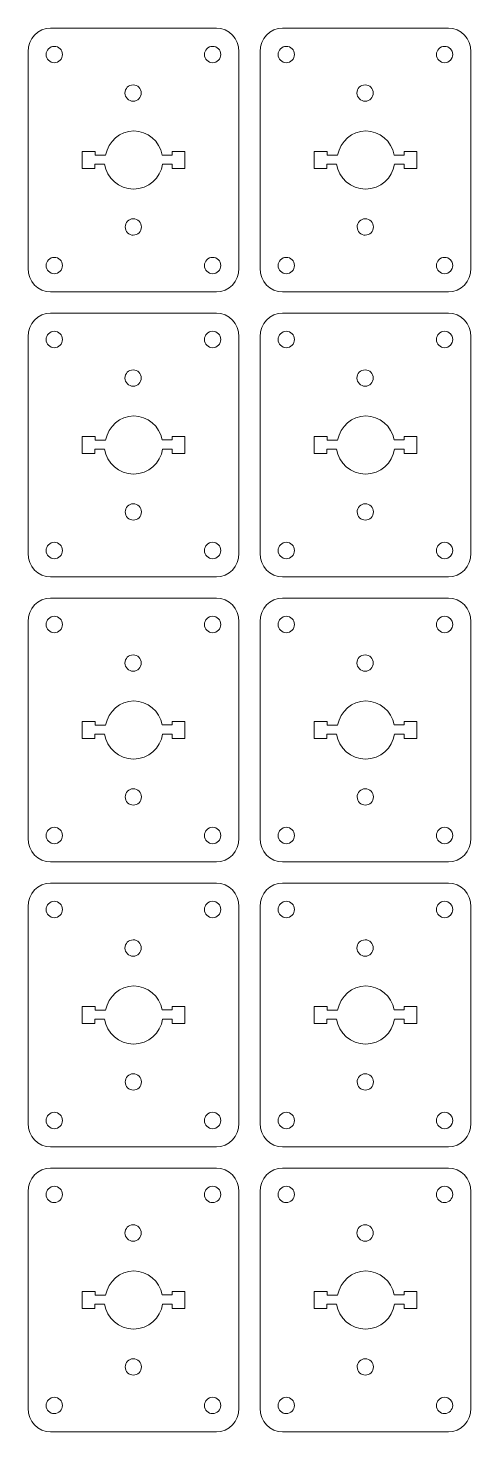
# Model space of a CAD drawing. Header units: inches. Extents: x 5 to 89, y -271 to -5.
import ezdxf

# ---------------------------------------------------------------- set-up
doc = ezdxf.new("R2010")
doc.units = ezdxf.units.IN
doc.header["$MEASUREMENT"] = 0
doc.layers.add('Layer 1', color=7, linetype='Continuous')

# ---------------------------------------------------------------- blocks, each defined once
blk = doc.blocks.new('block 2')
at = {"layer": 'Layer 1', "lineweight": 0}
for points, knots in [([(45, -50.52), (45, -52.99), (43.1, -55), (40.73, -55), (40.73, -55), (9.27, -55), (9.27, -55), (6.91, -55), (5, -52.99), (5, -50.52), (5, -50.52), (5, -9.48), (5, -9.48), (5, -7.01), (6.91, -5), (9.27, -5), (9.27, -5), (40.73, -5), (40.73, -5), (43.1, -5), (45, -7.01), (45, -9.48), (45, -9.48), (45, -50.52), (45, -50.52)], [0, 0, 0, 0, 1, 1, 1, 2, 2, 2, 3, 3, 3, 4, 4, 4, 5, 5, 5, 6, 6, 6, 7, 7, 7, 8, 8, 8, 8]), ([(11.52, -10.01), (11.52, -10.84), (10.84, -11.56), (9.97, -11.56), (9.14, -11.56), (8.42, -10.87), (8.42, -10.01), (8.42, -9.18), (9.11, -8.46), (9.97, -8.46), (10.84, -8.46), (11.52, -9.14), (11.52, -10.01)], [0, 0, 0, 0, 1, 1, 1, 2, 2, 2, 3, 3, 3, 4, 4, 4, 4]), ([(41.54, -10.01), (41.54, -10.84), (40.86, -11.56), (39.99, -11.56), (39.16, -11.56), (38.44, -10.87), (38.44, -10.01), (38.44, -9.18), (39.13, -8.46), (39.99, -8.46), (40.86, -8.46), (41.54, -9.14), (41.54, -10.01)], [0, 0, 0, 0, 1, 1, 1, 2, 2, 2, 3, 3, 3, 4, 4, 4, 4]), ([(26.48, -17.31), (26.48, -18.13), (25.79, -18.86), (24.93, -18.86), (24.1, -18.86), (23.38, -18.17), (23.38, -17.31), (23.38, -16.48), (24.06, -15.76), (24.93, -15.76), (25.79, -15.76), (26.48, -16.44), (26.48, -17.31)], [0, 0, 0, 0, 1, 1, 1, 2, 2, 2, 3, 3, 3, 4, 4, 4, 4]), ([(19.71, -29.08), (20.27, -26.44), (22.43, -24.5), (25.04, -24.5), (27.68, -24.5), (29.94, -26.4), (30.43, -29.05), (30.43, -29.05), (32.34, -29.05), (32.34, -29.05), (32.34, -29.05), (32.34, -28.38), (32.34, -28.38), (32.34, -28.38), (34.74, -28.38), (34.74, -28.38), (34.74, -28.38), (34.74, -31.62), (34.74, -31.62), (34.74, -31.62), (32.34, -31.62), (32.34, -31.62), (32.34, -31.62), (32.34, -30.81), (32.34, -30.81), (32.34, -30.81), (30.5, -30.81), (30.5, -30.81), (30.15, -33.42), (27.82, -35.5), (25, -35.5), (22.21, -35.5), (19.92, -33.39), (19.53, -30.78), (19.53, -30.78), (17.66, -30.78), (17.66, -30.78), (17.66, -30.78), (17.66, -31.62), (17.66, -31.62), (17.66, -31.62), (15.26, -31.62), (15.26, -31.62), (15.26, -31.62), (15.26, -28.38), (15.26, -28.38), (15.26, -28.38), (17.7, -28.38), (17.7, -28.38), (17.7, -28.38), (17.7, -29.08), (17.7, -29.08), (17.7, -29.08), (19.71, -29.08), (19.71, -29.08)], [0, 0, 0, 0, 1, 1, 1, 2, 2, 2, 3, 3, 3, 4, 4, 4, 5, 5, 5, 6, 6, 6, 7, 7, 7, 8, 8, 8, 9, 9, 9, 10, 10, 10, 11, 11, 11, 12, 12, 12, 13, 13, 13, 14, 14, 14, 15, 15, 15, 16, 16, 16, 17, 17, 17, 18, 18, 18, 18]), ([(26.51, -42.69), (26.51, -43.52), (25.83, -44.24), (24.96, -44.24), (24.14, -44.24), (23.42, -43.56), (23.42, -42.69), (23.42, -41.87), (24.1, -41.14), (24.96, -41.14), (25.83, -41.14), (26.51, -41.83), (26.51, -42.69)], [0, 0, 0, 0, 1, 1, 1, 2, 2, 2, 3, 3, 3, 4, 4, 4, 4]), ([(11.52, -49.99), (11.52, -50.82), (10.84, -51.54), (9.97, -51.54), (9.14, -51.54), (8.42, -50.86), (8.42, -49.99), (8.42, -49.16), (9.11, -48.44), (9.97, -48.44), (10.84, -48.44), (11.52, -49.13), (11.52, -49.99)], [0, 0, 0, 0, 1, 1, 1, 2, 2, 2, 3, 3, 3, 4, 4, 4, 4]), ([(41.54, -49.99), (41.54, -50.82), (40.86, -51.54), (39.99, -51.54), (39.16, -51.54), (38.44, -50.86), (38.44, -49.99), (38.44, -49.16), (39.13, -48.44), (39.99, -48.44), (40.86, -48.44), (41.54, -49.13), (41.54, -49.99)], [0, 0, 0, 0, 1, 1, 1, 2, 2, 2, 3, 3, 3, 4, 4, 4, 4])]:
    blk.add_open_spline(points, degree=3, knots=knots, dxfattribs=at)
blk = doc.blocks.new('block 3')
at = {"layer": 'Layer 1', "lineweight": 0}
for points, knots in [([(89, -50.52), (89, -52.99), (87.1, -55), (84.73, -55), (84.73, -55), (53.27, -55), (53.27, -55), (50.91, -55), (49, -52.99), (49, -50.52), (49, -50.52), (49, -9.48), (49, -9.48), (49, -7.01), (50.91, -5), (53.27, -5), (53.27, -5), (84.73, -5), (84.73, -5), (87.1, -5), (89, -7.01), (89, -9.48), (89, -9.48), (89, -50.52), (89, -50.52)], [0, 0, 0, 0, 1, 1, 1, 2, 2, 2, 3, 3, 3, 4, 4, 4, 5, 5, 5, 6, 6, 6, 7, 7, 7, 8, 8, 8, 8]), ([(55.52, -10.01), (55.52, -10.84), (54.84, -11.56), (53.97, -11.56), (53.14, -11.56), (52.42, -10.87), (52.42, -10.01), (52.42, -9.18), (53.11, -8.46), (53.97, -8.46), (54.84, -8.46), (55.52, -9.14), (55.52, -10.01)], [0, 0, 0, 0, 1, 1, 1, 2, 2, 2, 3, 3, 3, 4, 4, 4, 4]), ([(85.54, -10.01), (85.54, -10.84), (84.86, -11.56), (83.99, -11.56), (83.16, -11.56), (82.44, -10.87), (82.44, -10.01), (82.44, -9.18), (83.13, -8.46), (83.99, -8.46), (84.86, -8.46), (85.54, -9.14), (85.54, -10.01)], [0, 0, 0, 0, 1, 1, 1, 2, 2, 2, 3, 3, 3, 4, 4, 4, 4]), ([(70.48, -17.31), (70.48, -18.13), (69.79, -18.86), (68.93, -18.86), (68.1, -18.86), (67.38, -18.17), (67.38, -17.31), (67.38, -16.48), (68.06, -15.76), (68.93, -15.76), (69.79, -15.76), (70.48, -16.44), (70.48, -17.31)], [0, 0, 0, 0, 1, 1, 1, 2, 2, 2, 3, 3, 3, 4, 4, 4, 4]), ([(63.71, -29.08), (64.27, -26.44), (66.43, -24.5), (69.04, -24.5), (71.68, -24.5), (73.94, -26.4), (74.43, -29.05), (74.43, -29.05), (76.34, -29.05), (76.34, -29.05), (76.34, -29.05), (76.34, -28.38), (76.34, -28.38), (76.34, -28.38), (78.74, -28.38), (78.74, -28.38), (78.74, -28.38), (78.74, -31.62), (78.74, -31.62), (78.74, -31.62), (76.34, -31.62), (76.34, -31.62), (76.34, -31.62), (76.34, -30.81), (76.34, -30.81), (76.34, -30.81), (74.5, -30.81), (74.5, -30.81), (74.15, -33.42), (71.82, -35.5), (69, -35.5), (66.21, -35.5), (63.92, -33.39), (63.53, -30.78), (63.53, -30.78), (61.66, -30.78), (61.66, -30.78), (61.66, -30.78), (61.66, -31.62), (61.66, -31.62), (61.66, -31.62), (59.26, -31.62), (59.26, -31.62), (59.26, -31.62), (59.26, -28.38), (59.26, -28.38), (59.26, -28.38), (61.7, -28.38), (61.7, -28.38), (61.7, -28.38), (61.7, -29.08), (61.7, -29.08), (61.7, -29.08), (63.71, -29.08), (63.71, -29.08)], [0, 0, 0, 0, 1, 1, 1, 2, 2, 2, 3, 3, 3, 4, 4, 4, 5, 5, 5, 6, 6, 6, 7, 7, 7, 8, 8, 8, 9, 9, 9, 10, 10, 10, 11, 11, 11, 12, 12, 12, 13, 13, 13, 14, 14, 14, 15, 15, 15, 16, 16, 16, 17, 17, 17, 18, 18, 18, 18]), ([(70.51, -42.69), (70.51, -43.52), (69.83, -44.24), (68.96, -44.24), (68.14, -44.24), (67.42, -43.56), (67.42, -42.69), (67.42, -41.87), (68.1, -41.14), (68.96, -41.14), (69.83, -41.14), (70.51, -41.83), (70.51, -42.69)], [0, 0, 0, 0, 1, 1, 1, 2, 2, 2, 3, 3, 3, 4, 4, 4, 4]), ([(55.52, -49.99), (55.52, -50.82), (54.84, -51.54), (53.97, -51.54), (53.14, -51.54), (52.42, -50.86), (52.42, -49.99), (52.42, -49.16), (53.11, -48.44), (53.97, -48.44), (54.84, -48.44), (55.52, -49.13), (55.52, -49.99)], [0, 0, 0, 0, 1, 1, 1, 2, 2, 2, 3, 3, 3, 4, 4, 4, 4]), ([(85.54, -49.99), (85.54, -50.82), (84.86, -51.54), (83.99, -51.54), (83.16, -51.54), (82.44, -50.86), (82.44, -49.99), (82.44, -49.16), (83.13, -48.44), (83.99, -48.44), (84.86, -48.44), (85.54, -49.13), (85.54, -49.99)], [0, 0, 0, 0, 1, 1, 1, 2, 2, 2, 3, 3, 3, 4, 4, 4, 4])]:
    blk.add_open_spline(points, degree=3, knots=knots, dxfattribs=at)
blk = doc.blocks.new('block 4')
at = {"layer": 'Layer 1', "lineweight": 0}
for points, knots in [([(45, -104.52), (45, -106.99), (43.1, -109), (40.73, -109), (40.73, -109), (9.27, -109), (9.27, -109), (6.91, -109), (5, -106.99), (5, -104.52), (5, -104.52), (5, -63.48), (5, -63.48), (5, -61.01), (6.91, -59), (9.27, -59), (9.27, -59), (40.73, -59), (40.73, -59), (43.1, -59), (45, -61.01), (45, -63.48), (45, -63.48), (45, -104.52), (45, -104.52)], [0, 0, 0, 0, 1, 1, 1, 2, 2, 2, 3, 3, 3, 4, 4, 4, 5, 5, 5, 6, 6, 6, 7, 7, 7, 8, 8, 8, 8]), ([(11.52, -64.01), (11.52, -64.84), (10.84, -65.56), (9.97, -65.56), (9.14, -65.56), (8.42, -64.87), (8.42, -64.01), (8.42, -63.18), (9.11, -62.46), (9.97, -62.46), (10.84, -62.46), (11.52, -63.14), (11.52, -64.01)], [0, 0, 0, 0, 1, 1, 1, 2, 2, 2, 3, 3, 3, 4, 4, 4, 4]), ([(41.54, -64.01), (41.54, -64.84), (40.86, -65.56), (39.99, -65.56), (39.16, -65.56), (38.44, -64.87), (38.44, -64.01), (38.44, -63.18), (39.13, -62.46), (39.99, -62.46), (40.86, -62.46), (41.54, -63.14), (41.54, -64.01)], [0, 0, 0, 0, 1, 1, 1, 2, 2, 2, 3, 3, 3, 4, 4, 4, 4]), ([(26.48, -71.31), (26.48, -72.14), (25.79, -72.86), (24.93, -72.86), (24.1, -72.86), (23.38, -72.17), (23.38, -71.31), (23.38, -70.48), (24.06, -69.76), (24.93, -69.76), (25.79, -69.76), (26.48, -70.44), (26.48, -71.31)], [0, 0, 0, 0, 1, 1, 1, 2, 2, 2, 3, 3, 3, 4, 4, 4, 4]), ([(19.71, -83.08), (20.27, -80.44), (22.43, -78.5), (25.04, -78.5), (27.68, -78.5), (29.94, -80.4), (30.43, -83.05), (30.43, -83.05), (32.34, -83.05), (32.34, -83.05), (32.34, -83.05), (32.34, -82.38), (32.34, -82.38), (32.34, -82.38), (34.74, -82.38), (34.74, -82.38), (34.74, -82.38), (34.74, -85.62), (34.74, -85.62), (34.74, -85.62), (32.34, -85.62), (32.34, -85.62), (32.34, -85.62), (32.34, -84.81), (32.34, -84.81), (32.34, -84.81), (30.5, -84.81), (30.5, -84.81), (30.15, -87.42), (27.82, -89.5), (25, -89.5), (22.21, -89.5), (19.92, -87.39), (19.53, -84.78), (19.53, -84.78), (17.66, -84.78), (17.66, -84.78), (17.66, -84.78), (17.66, -85.62), (17.66, -85.62), (17.66, -85.62), (15.26, -85.62), (15.26, -85.62), (15.26, -85.62), (15.26, -82.38), (15.26, -82.38), (15.26, -82.38), (17.7, -82.38), (17.7, -82.38), (17.7, -82.38), (17.7, -83.08), (17.7, -83.08), (17.7, -83.08), (19.71, -83.08), (19.71, -83.08)], [0, 0, 0, 0, 1, 1, 1, 2, 2, 2, 3, 3, 3, 4, 4, 4, 5, 5, 5, 6, 6, 6, 7, 7, 7, 8, 8, 8, 9, 9, 9, 10, 10, 10, 11, 11, 11, 12, 12, 12, 13, 13, 13, 14, 14, 14, 15, 15, 15, 16, 16, 16, 17, 17, 17, 18, 18, 18, 18]), ([(26.51, -96.69), (26.51, -97.52), (25.83, -98.24), (24.96, -98.24), (24.14, -98.24), (23.42, -97.56), (23.42, -96.69), (23.42, -95.87), (24.1, -95.14), (24.96, -95.14), (25.83, -95.14), (26.51, -95.83), (26.51, -96.69)], [0, 0, 0, 0, 1, 1, 1, 2, 2, 2, 3, 3, 3, 4, 4, 4, 4]), ([(11.52, -103.99), (11.52, -104.82), (10.84, -105.54), (9.97, -105.54), (9.14, -105.54), (8.42, -104.86), (8.42, -103.99), (8.42, -103.16), (9.11, -102.44), (9.97, -102.44), (10.84, -102.44), (11.52, -103.13), (11.52, -103.99)], [0, 0, 0, 0, 1, 1, 1, 2, 2, 2, 3, 3, 3, 4, 4, 4, 4]), ([(41.54, -103.99), (41.54, -104.82), (40.86, -105.54), (39.99, -105.54), (39.16, -105.54), (38.44, -104.86), (38.44, -103.99), (38.44, -103.16), (39.13, -102.44), (39.99, -102.44), (40.86, -102.44), (41.54, -103.13), (41.54, -103.99)], [0, 0, 0, 0, 1, 1, 1, 2, 2, 2, 3, 3, 3, 4, 4, 4, 4])]:
    blk.add_open_spline(points, degree=3, knots=knots, dxfattribs=at)
blk = doc.blocks.new('block 5')
at = {"layer": 'Layer 1', "lineweight": 0}
for points, knots in [([(89, -104.52), (89, -106.99), (87.1, -109), (84.73, -109), (84.73, -109), (53.27, -109), (53.27, -109), (50.91, -109), (49, -106.99), (49, -104.52), (49, -104.52), (49, -63.48), (49, -63.48), (49, -61.01), (50.91, -59), (53.27, -59), (53.27, -59), (84.73, -59), (84.73, -59), (87.1, -59), (89, -61.01), (89, -63.48), (89, -63.48), (89, -104.52), (89, -104.52)], [0, 0, 0, 0, 1, 1, 1, 2, 2, 2, 3, 3, 3, 4, 4, 4, 5, 5, 5, 6, 6, 6, 7, 7, 7, 8, 8, 8, 8]), ([(55.52, -64.01), (55.52, -64.84), (54.84, -65.56), (53.97, -65.56), (53.14, -65.56), (52.42, -64.87), (52.42, -64.01), (52.42, -63.18), (53.11, -62.46), (53.97, -62.46), (54.84, -62.46), (55.52, -63.14), (55.52, -64.01)], [0, 0, 0, 0, 1, 1, 1, 2, 2, 2, 3, 3, 3, 4, 4, 4, 4]), ([(85.54, -64.01), (85.54, -64.84), (84.86, -65.56), (83.99, -65.56), (83.16, -65.56), (82.44, -64.87), (82.44, -64.01), (82.44, -63.18), (83.13, -62.46), (83.99, -62.46), (84.86, -62.46), (85.54, -63.14), (85.54, -64.01)], [0, 0, 0, 0, 1, 1, 1, 2, 2, 2, 3, 3, 3, 4, 4, 4, 4]), ([(70.48, -71.31), (70.48, -72.14), (69.79, -72.86), (68.93, -72.86), (68.1, -72.86), (67.38, -72.17), (67.38, -71.31), (67.38, -70.48), (68.06, -69.76), (68.93, -69.76), (69.79, -69.76), (70.48, -70.44), (70.48, -71.31)], [0, 0, 0, 0, 1, 1, 1, 2, 2, 2, 3, 3, 3, 4, 4, 4, 4]), ([(63.71, -83.08), (64.27, -80.44), (66.43, -78.5), (69.04, -78.5), (71.68, -78.5), (73.94, -80.4), (74.43, -83.05), (74.43, -83.05), (76.34, -83.05), (76.34, -83.05), (76.34, -83.05), (76.34, -82.38), (76.34, -82.38), (76.34, -82.38), (78.74, -82.38), (78.74, -82.38), (78.74, -82.38), (78.74, -85.62), (78.74, -85.62), (78.74, -85.62), (76.34, -85.62), (76.34, -85.62), (76.34, -85.62), (76.34, -84.81), (76.34, -84.81), (76.34, -84.81), (74.5, -84.81), (74.5, -84.81), (74.15, -87.42), (71.82, -89.5), (69, -89.5), (66.21, -89.5), (63.92, -87.39), (63.53, -84.78), (63.53, -84.78), (61.66, -84.78), (61.66, -84.78), (61.66, -84.78), (61.66, -85.62), (61.66, -85.62), (61.66, -85.62), (59.26, -85.62), (59.26, -85.62), (59.26, -85.62), (59.26, -82.38), (59.26, -82.38), (59.26, -82.38), (61.7, -82.38), (61.7, -82.38), (61.7, -82.38), (61.7, -83.08), (61.7, -83.08), (61.7, -83.08), (63.71, -83.08), (63.71, -83.08)], [0, 0, 0, 0, 1, 1, 1, 2, 2, 2, 3, 3, 3, 4, 4, 4, 5, 5, 5, 6, 6, 6, 7, 7, 7, 8, 8, 8, 9, 9, 9, 10, 10, 10, 11, 11, 11, 12, 12, 12, 13, 13, 13, 14, 14, 14, 15, 15, 15, 16, 16, 16, 17, 17, 17, 18, 18, 18, 18]), ([(70.51, -96.69), (70.51, -97.52), (69.83, -98.24), (68.96, -98.24), (68.14, -98.24), (67.42, -97.56), (67.42, -96.69), (67.42, -95.87), (68.1, -95.14), (68.96, -95.14), (69.83, -95.14), (70.51, -95.83), (70.51, -96.69)], [0, 0, 0, 0, 1, 1, 1, 2, 2, 2, 3, 3, 3, 4, 4, 4, 4]), ([(55.52, -103.99), (55.52, -104.82), (54.84, -105.54), (53.97, -105.54), (53.14, -105.54), (52.42, -104.86), (52.42, -103.99), (52.42, -103.16), (53.11, -102.44), (53.97, -102.44), (54.84, -102.44), (55.52, -103.13), (55.52, -103.99)], [0, 0, 0, 0, 1, 1, 1, 2, 2, 2, 3, 3, 3, 4, 4, 4, 4]), ([(85.54, -103.99), (85.54, -104.82), (84.86, -105.54), (83.99, -105.54), (83.16, -105.54), (82.44, -104.86), (82.44, -103.99), (82.44, -103.16), (83.13, -102.44), (83.99, -102.44), (84.86, -102.44), (85.54, -103.13), (85.54, -103.99)], [0, 0, 0, 0, 1, 1, 1, 2, 2, 2, 3, 3, 3, 4, 4, 4, 4])]:
    blk.add_open_spline(points, degree=3, knots=knots, dxfattribs=at)
blk = doc.blocks.new('block 6')
at = {"layer": 'Layer 1', "lineweight": 0}
for points, knots in [([(45, -158.52), (45, -160.99), (43.1, -163), (40.73, -163), (40.73, -163), (9.27, -163), (9.27, -163), (6.91, -163), (5, -160.99), (5, -158.52), (5, -158.52), (5, -117.48), (5, -117.48), (5, -115.01), (6.91, -113), (9.27, -113), (9.27, -113), (40.73, -113), (40.73, -113), (43.1, -113), (45, -115.01), (45, -117.48), (45, -117.48), (45, -158.52), (45, -158.52)], [0, 0, 0, 0, 1, 1, 1, 2, 2, 2, 3, 3, 3, 4, 4, 4, 5, 5, 5, 6, 6, 6, 7, 7, 7, 8, 8, 8, 8]), ([(11.52, -118.01), (11.52, -118.84), (10.84, -119.56), (9.97, -119.56), (9.14, -119.56), (8.42, -118.87), (8.42, -118.01), (8.42, -117.18), (9.11, -116.46), (9.97, -116.46), (10.84, -116.46), (11.52, -117.14), (11.52, -118.01)], [0, 0, 0, 0, 1, 1, 1, 2, 2, 2, 3, 3, 3, 4, 4, 4, 4]), ([(41.54, -118.01), (41.54, -118.84), (40.86, -119.56), (39.99, -119.56), (39.16, -119.56), (38.44, -118.87), (38.44, -118.01), (38.44, -117.18), (39.13, -116.46), (39.99, -116.46), (40.86, -116.46), (41.54, -117.14), (41.54, -118.01)], [0, 0, 0, 0, 1, 1, 1, 2, 2, 2, 3, 3, 3, 4, 4, 4, 4]), ([(26.48, -125.31), (26.48, -126.14), (25.79, -126.86), (24.93, -126.86), (24.1, -126.86), (23.38, -126.17), (23.38, -125.31), (23.38, -124.48), (24.06, -123.76), (24.93, -123.76), (25.79, -123.76), (26.48, -124.44), (26.48, -125.31)], [0, 0, 0, 0, 1, 1, 1, 2, 2, 2, 3, 3, 3, 4, 4, 4, 4]), ([(19.71, -137.08), (20.27, -134.44), (22.43, -132.5), (25.04, -132.5), (27.68, -132.5), (29.94, -134.4), (30.43, -137.05), (30.43, -137.05), (32.34, -137.05), (32.34, -137.05), (32.34, -137.05), (32.34, -136.38), (32.34, -136.38), (32.34, -136.38), (34.74, -136.38), (34.74, -136.38), (34.74, -136.38), (34.74, -139.62), (34.74, -139.62), (34.74, -139.62), (32.34, -139.62), (32.34, -139.62), (32.34, -139.62), (32.34, -138.81), (32.34, -138.81), (32.34, -138.81), (30.5, -138.81), (30.5, -138.81), (30.15, -141.42), (27.82, -143.5), (25, -143.5), (22.21, -143.5), (19.92, -141.39), (19.53, -138.78), (19.53, -138.78), (17.66, -138.78), (17.66, -138.78), (17.66, -138.78), (17.66, -139.62), (17.66, -139.62), (17.66, -139.62), (15.26, -139.62), (15.26, -139.62), (15.26, -139.62), (15.26, -136.38), (15.26, -136.38), (15.26, -136.38), (17.7, -136.38), (17.7, -136.38), (17.7, -136.38), (17.7, -137.08), (17.7, -137.08), (17.7, -137.08), (19.71, -137.08), (19.71, -137.08)], [0, 0, 0, 0, 1, 1, 1, 2, 2, 2, 3, 3, 3, 4, 4, 4, 5, 5, 5, 6, 6, 6, 7, 7, 7, 8, 8, 8, 9, 9, 9, 10, 10, 10, 11, 11, 11, 12, 12, 12, 13, 13, 13, 14, 14, 14, 15, 15, 15, 16, 16, 16, 17, 17, 17, 18, 18, 18, 18]), ([(26.51, -150.69), (26.51, -151.52), (25.83, -152.24), (24.96, -152.24), (24.14, -152.24), (23.42, -151.56), (23.42, -150.69), (23.42, -149.87), (24.1, -149.14), (24.96, -149.14), (25.83, -149.14), (26.51, -149.83), (26.51, -150.69)], [0, 0, 0, 0, 1, 1, 1, 2, 2, 2, 3, 3, 3, 4, 4, 4, 4]), ([(11.52, -157.99), (11.52, -158.82), (10.84, -159.54), (9.97, -159.54), (9.14, -159.54), (8.42, -158.86), (8.42, -157.99), (8.42, -157.16), (9.11, -156.44), (9.97, -156.44), (10.84, -156.44), (11.52, -157.13), (11.52, -157.99)], [0, 0, 0, 0, 1, 1, 1, 2, 2, 2, 3, 3, 3, 4, 4, 4, 4]), ([(41.54, -157.99), (41.54, -158.82), (40.86, -159.54), (39.99, -159.54), (39.16, -159.54), (38.44, -158.86), (38.44, -157.99), (38.44, -157.16), (39.13, -156.44), (39.99, -156.44), (40.86, -156.44), (41.54, -157.13), (41.54, -157.99)], [0, 0, 0, 0, 1, 1, 1, 2, 2, 2, 3, 3, 3, 4, 4, 4, 4])]:
    blk.add_open_spline(points, degree=3, knots=knots, dxfattribs=at)
blk = doc.blocks.new('block 7')
at = {"layer": 'Layer 1', "lineweight": 0}
for points, knots in [([(89, -158.52), (89, -160.99), (87.1, -163), (84.73, -163), (84.73, -163), (53.27, -163), (53.27, -163), (50.91, -163), (49, -160.99), (49, -158.52), (49, -158.52), (49, -117.48), (49, -117.48), (49, -115.01), (50.91, -113), (53.27, -113), (53.27, -113), (84.73, -113), (84.73, -113), (87.1, -113), (89, -115.01), (89, -117.48), (89, -117.48), (89, -158.52), (89, -158.52)], [0, 0, 0, 0, 1, 1, 1, 2, 2, 2, 3, 3, 3, 4, 4, 4, 5, 5, 5, 6, 6, 6, 7, 7, 7, 8, 8, 8, 8]), ([(55.52, -118.01), (55.52, -118.84), (54.84, -119.56), (53.97, -119.56), (53.14, -119.56), (52.42, -118.87), (52.42, -118.01), (52.42, -117.18), (53.11, -116.46), (53.97, -116.46), (54.84, -116.46), (55.52, -117.14), (55.52, -118.01)], [0, 0, 0, 0, 1, 1, 1, 2, 2, 2, 3, 3, 3, 4, 4, 4, 4]), ([(85.54, -118.01), (85.54, -118.84), (84.86, -119.56), (83.99, -119.56), (83.16, -119.56), (82.44, -118.87), (82.44, -118.01), (82.44, -117.18), (83.13, -116.46), (83.99, -116.46), (84.86, -116.46), (85.54, -117.14), (85.54, -118.01)], [0, 0, 0, 0, 1, 1, 1, 2, 2, 2, 3, 3, 3, 4, 4, 4, 4]), ([(70.48, -125.31), (70.48, -126.14), (69.79, -126.86), (68.93, -126.86), (68.1, -126.86), (67.38, -126.17), (67.38, -125.31), (67.38, -124.48), (68.06, -123.76), (68.93, -123.76), (69.79, -123.76), (70.48, -124.44), (70.48, -125.31)], [0, 0, 0, 0, 1, 1, 1, 2, 2, 2, 3, 3, 3, 4, 4, 4, 4]), ([(63.71, -137.08), (64.27, -134.44), (66.43, -132.5), (69.04, -132.5), (71.68, -132.5), (73.94, -134.4), (74.43, -137.05), (74.43, -137.05), (76.34, -137.05), (76.34, -137.05), (76.34, -137.05), (76.34, -136.38), (76.34, -136.38), (76.34, -136.38), (78.74, -136.38), (78.74, -136.38), (78.74, -136.38), (78.74, -139.62), (78.74, -139.62), (78.74, -139.62), (76.34, -139.62), (76.34, -139.62), (76.34, -139.62), (76.34, -138.81), (76.34, -138.81), (76.34, -138.81), (74.5, -138.81), (74.5, -138.81), (74.15, -141.42), (71.82, -143.5), (69, -143.5), (66.21, -143.5), (63.92, -141.39), (63.53, -138.78), (63.53, -138.78), (61.66, -138.78), (61.66, -138.78), (61.66, -138.78), (61.66, -139.62), (61.66, -139.62), (61.66, -139.62), (59.26, -139.62), (59.26, -139.62), (59.26, -139.62), (59.26, -136.38), (59.26, -136.38), (59.26, -136.38), (61.7, -136.38), (61.7, -136.38), (61.7, -136.38), (61.7, -137.08), (61.7, -137.08), (61.7, -137.08), (63.71, -137.08), (63.71, -137.08)], [0, 0, 0, 0, 1, 1, 1, 2, 2, 2, 3, 3, 3, 4, 4, 4, 5, 5, 5, 6, 6, 6, 7, 7, 7, 8, 8, 8, 9, 9, 9, 10, 10, 10, 11, 11, 11, 12, 12, 12, 13, 13, 13, 14, 14, 14, 15, 15, 15, 16, 16, 16, 17, 17, 17, 18, 18, 18, 18]), ([(70.51, -150.69), (70.51, -151.52), (69.83, -152.24), (68.96, -152.24), (68.14, -152.24), (67.42, -151.56), (67.42, -150.69), (67.42, -149.87), (68.1, -149.14), (68.96, -149.14), (69.83, -149.14), (70.51, -149.83), (70.51, -150.69)], [0, 0, 0, 0, 1, 1, 1, 2, 2, 2, 3, 3, 3, 4, 4, 4, 4]), ([(55.52, -157.99), (55.52, -158.82), (54.84, -159.54), (53.97, -159.54), (53.14, -159.54), (52.42, -158.86), (52.42, -157.99), (52.42, -157.16), (53.11, -156.44), (53.97, -156.44), (54.84, -156.44), (55.52, -157.13), (55.52, -157.99)], [0, 0, 0, 0, 1, 1, 1, 2, 2, 2, 3, 3, 3, 4, 4, 4, 4]), ([(85.54, -157.99), (85.54, -158.82), (84.86, -159.54), (83.99, -159.54), (83.16, -159.54), (82.44, -158.86), (82.44, -157.99), (82.44, -157.16), (83.13, -156.44), (83.99, -156.44), (84.86, -156.44), (85.54, -157.13), (85.54, -157.99)], [0, 0, 0, 0, 1, 1, 1, 2, 2, 2, 3, 3, 3, 4, 4, 4, 4])]:
    blk.add_open_spline(points, degree=3, knots=knots, dxfattribs=at)
blk = doc.blocks.new('block 8')
at = {"layer": 'Layer 1', "lineweight": 0}
for points, knots in [([(45, -212.52), (45, -214.99), (43.1, -217), (40.73, -217), (40.73, -217), (9.27, -217), (9.27, -217), (6.91, -217), (5, -214.99), (5, -212.52), (5, -212.52), (5, -171.48), (5, -171.48), (5, -169.01), (6.91, -167), (9.27, -167), (9.27, -167), (40.73, -167), (40.73, -167), (43.1, -167), (45, -169.01), (45, -171.48), (45, -171.48), (45, -212.52), (45, -212.52)], [0, 0, 0, 0, 1, 1, 1, 2, 2, 2, 3, 3, 3, 4, 4, 4, 5, 5, 5, 6, 6, 6, 7, 7, 7, 8, 8, 8, 8]), ([(11.52, -172.01), (11.52, -172.84), (10.84, -173.56), (9.97, -173.56), (9.14, -173.56), (8.42, -172.87), (8.42, -172.01), (8.42, -171.18), (9.11, -170.46), (9.97, -170.46), (10.84, -170.46), (11.52, -171.14), (11.52, -172.01)], [0, 0, 0, 0, 1, 1, 1, 2, 2, 2, 3, 3, 3, 4, 4, 4, 4]), ([(41.54, -172.01), (41.54, -172.84), (40.86, -173.56), (39.99, -173.56), (39.16, -173.56), (38.44, -172.87), (38.44, -172.01), (38.44, -171.18), (39.13, -170.46), (39.99, -170.46), (40.86, -170.46), (41.54, -171.14), (41.54, -172.01)], [0, 0, 0, 0, 1, 1, 1, 2, 2, 2, 3, 3, 3, 4, 4, 4, 4]), ([(26.48, -179.31), (26.48, -180.14), (25.79, -180.86), (24.93, -180.86), (24.1, -180.86), (23.38, -180.17), (23.38, -179.31), (23.38, -178.48), (24.06, -177.76), (24.93, -177.76), (25.79, -177.76), (26.48, -178.44), (26.48, -179.31)], [0, 0, 0, 0, 1, 1, 1, 2, 2, 2, 3, 3, 3, 4, 4, 4, 4]), ([(19.71, -191.08), (20.27, -188.44), (22.43, -186.5), (25.04, -186.5), (27.68, -186.5), (29.94, -188.4), (30.43, -191.05), (30.43, -191.05), (32.34, -191.05), (32.34, -191.05), (32.34, -191.05), (32.34, -190.38), (32.34, -190.38), (32.34, -190.38), (34.74, -190.38), (34.74, -190.38), (34.74, -190.38), (34.74, -193.62), (34.74, -193.62), (34.74, -193.62), (32.34, -193.62), (32.34, -193.62), (32.34, -193.62), (32.34, -192.81), (32.34, -192.81), (32.34, -192.81), (30.5, -192.81), (30.5, -192.81), (30.15, -195.42), (27.82, -197.5), (25, -197.5), (22.21, -197.5), (19.92, -195.39), (19.53, -192.78), (19.53, -192.78), (17.66, -192.78), (17.66, -192.78), (17.66, -192.78), (17.66, -193.62), (17.66, -193.62), (17.66, -193.62), (15.26, -193.62), (15.26, -193.62), (15.26, -193.62), (15.26, -190.38), (15.26, -190.38), (15.26, -190.38), (17.7, -190.38), (17.7, -190.38), (17.7, -190.38), (17.7, -191.08), (17.7, -191.08), (17.7, -191.08), (19.71, -191.08), (19.71, -191.08)], [0, 0, 0, 0, 1, 1, 1, 2, 2, 2, 3, 3, 3, 4, 4, 4, 5, 5, 5, 6, 6, 6, 7, 7, 7, 8, 8, 8, 9, 9, 9, 10, 10, 10, 11, 11, 11, 12, 12, 12, 13, 13, 13, 14, 14, 14, 15, 15, 15, 16, 16, 16, 17, 17, 17, 18, 18, 18, 18]), ([(26.51, -204.69), (26.51, -205.52), (25.83, -206.24), (24.96, -206.24), (24.14, -206.24), (23.42, -205.56), (23.42, -204.69), (23.42, -203.87), (24.1, -203.14), (24.96, -203.14), (25.83, -203.14), (26.51, -203.83), (26.51, -204.69)], [0, 0, 0, 0, 1, 1, 1, 2, 2, 2, 3, 3, 3, 4, 4, 4, 4]), ([(11.52, -211.99), (11.52, -212.82), (10.84, -213.54), (9.97, -213.54), (9.14, -213.54), (8.42, -212.86), (8.42, -211.99), (8.42, -211.16), (9.11, -210.44), (9.97, -210.44), (10.84, -210.44), (11.52, -211.13), (11.52, -211.99)], [0, 0, 0, 0, 1, 1, 1, 2, 2, 2, 3, 3, 3, 4, 4, 4, 4]), ([(41.54, -211.99), (41.54, -212.82), (40.86, -213.54), (39.99, -213.54), (39.16, -213.54), (38.44, -212.86), (38.44, -211.99), (38.44, -211.16), (39.13, -210.44), (39.99, -210.44), (40.86, -210.44), (41.54, -211.13), (41.54, -211.99)], [0, 0, 0, 0, 1, 1, 1, 2, 2, 2, 3, 3, 3, 4, 4, 4, 4])]:
    blk.add_open_spline(points, degree=3, knots=knots, dxfattribs=at)
blk = doc.blocks.new('block 9')
at = {"layer": 'Layer 1', "lineweight": 0}
for points, knots in [([(89, -212.52), (89, -214.99), (87.1, -217), (84.73, -217), (84.73, -217), (53.27, -217), (53.27, -217), (50.91, -217), (49, -214.99), (49, -212.52), (49, -212.52), (49, -171.48), (49, -171.48), (49, -169.01), (50.91, -167), (53.27, -167), (53.27, -167), (84.73, -167), (84.73, -167), (87.1, -167), (89, -169.01), (89, -171.48), (89, -171.48), (89, -212.52), (89, -212.52)], [0, 0, 0, 0, 1, 1, 1, 2, 2, 2, 3, 3, 3, 4, 4, 4, 5, 5, 5, 6, 6, 6, 7, 7, 7, 8, 8, 8, 8]), ([(55.52, -172.01), (55.52, -172.84), (54.84, -173.56), (53.97, -173.56), (53.14, -173.56), (52.42, -172.87), (52.42, -172.01), (52.42, -171.18), (53.11, -170.46), (53.97, -170.46), (54.84, -170.46), (55.52, -171.14), (55.52, -172.01)], [0, 0, 0, 0, 1, 1, 1, 2, 2, 2, 3, 3, 3, 4, 4, 4, 4]), ([(85.54, -172.01), (85.54, -172.84), (84.86, -173.56), (83.99, -173.56), (83.16, -173.56), (82.44, -172.87), (82.44, -172.01), (82.44, -171.18), (83.13, -170.46), (83.99, -170.46), (84.86, -170.46), (85.54, -171.14), (85.54, -172.01)], [0, 0, 0, 0, 1, 1, 1, 2, 2, 2, 3, 3, 3, 4, 4, 4, 4]), ([(70.48, -179.31), (70.48, -180.14), (69.79, -180.86), (68.93, -180.86), (68.1, -180.86), (67.38, -180.17), (67.38, -179.31), (67.38, -178.48), (68.06, -177.76), (68.93, -177.76), (69.79, -177.76), (70.48, -178.44), (70.48, -179.31)], [0, 0, 0, 0, 1, 1, 1, 2, 2, 2, 3, 3, 3, 4, 4, 4, 4]), ([(63.71, -191.08), (64.27, -188.44), (66.43, -186.5), (69.04, -186.5), (71.68, -186.5), (73.94, -188.4), (74.43, -191.05), (74.43, -191.05), (76.34, -191.05), (76.34, -191.05), (76.34, -191.05), (76.34, -190.38), (76.34, -190.38), (76.34, -190.38), (78.74, -190.38), (78.74, -190.38), (78.74, -190.38), (78.74, -193.62), (78.74, -193.62), (78.74, -193.62), (76.34, -193.62), (76.34, -193.62), (76.34, -193.62), (76.34, -192.81), (76.34, -192.81), (76.34, -192.81), (74.5, -192.81), (74.5, -192.81), (74.15, -195.42), (71.82, -197.5), (69, -197.5), (66.21, -197.5), (63.92, -195.39), (63.53, -192.78), (63.53, -192.78), (61.66, -192.78), (61.66, -192.78), (61.66, -192.78), (61.66, -193.62), (61.66, -193.62), (61.66, -193.62), (59.26, -193.62), (59.26, -193.62), (59.26, -193.62), (59.26, -190.38), (59.26, -190.38), (59.26, -190.38), (61.7, -190.38), (61.7, -190.38), (61.7, -190.38), (61.7, -191.08), (61.7, -191.08), (61.7, -191.08), (63.71, -191.08), (63.71, -191.08)], [0, 0, 0, 0, 1, 1, 1, 2, 2, 2, 3, 3, 3, 4, 4, 4, 5, 5, 5, 6, 6, 6, 7, 7, 7, 8, 8, 8, 9, 9, 9, 10, 10, 10, 11, 11, 11, 12, 12, 12, 13, 13, 13, 14, 14, 14, 15, 15, 15, 16, 16, 16, 17, 17, 17, 18, 18, 18, 18]), ([(70.51, -204.69), (70.51, -205.52), (69.83, -206.24), (68.96, -206.24), (68.14, -206.24), (67.42, -205.56), (67.42, -204.69), (67.42, -203.87), (68.1, -203.14), (68.96, -203.14), (69.83, -203.14), (70.51, -203.83), (70.51, -204.69)], [0, 0, 0, 0, 1, 1, 1, 2, 2, 2, 3, 3, 3, 4, 4, 4, 4]), ([(55.52, -211.99), (55.52, -212.82), (54.84, -213.54), (53.97, -213.54), (53.14, -213.54), (52.42, -212.86), (52.42, -211.99), (52.42, -211.16), (53.11, -210.44), (53.97, -210.44), (54.84, -210.44), (55.52, -211.13), (55.52, -211.99)], [0, 0, 0, 0, 1, 1, 1, 2, 2, 2, 3, 3, 3, 4, 4, 4, 4]), ([(85.54, -211.99), (85.54, -212.82), (84.86, -213.54), (83.99, -213.54), (83.16, -213.54), (82.44, -212.86), (82.44, -211.99), (82.44, -211.16), (83.13, -210.44), (83.99, -210.44), (84.86, -210.44), (85.54, -211.13), (85.54, -211.99)], [0, 0, 0, 0, 1, 1, 1, 2, 2, 2, 3, 3, 3, 4, 4, 4, 4])]:
    blk.add_open_spline(points, degree=3, knots=knots, dxfattribs=at)
blk = doc.blocks.new('block 10')
at = {"layer": 'Layer 1', "lineweight": 0}
for points, knots in [([(45, -266.52), (45, -268.99), (43.1, -271), (40.73, -271), (40.73, -271), (9.27, -271), (9.27, -271), (6.91, -271), (5, -268.99), (5, -266.52), (5, -266.52), (5, -225.48), (5, -225.48), (5, -223.01), (6.91, -221), (9.27, -221), (9.27, -221), (40.73, -221), (40.73, -221), (43.1, -221), (45, -223.01), (45, -225.48), (45, -225.48), (45, -266.52), (45, -266.52)], [0, 0, 0, 0, 1, 1, 1, 2, 2, 2, 3, 3, 3, 4, 4, 4, 5, 5, 5, 6, 6, 6, 7, 7, 7, 8, 8, 8, 8]), ([(11.52, -226.01), (11.52, -226.84), (10.84, -227.56), (9.97, -227.56), (9.14, -227.56), (8.42, -226.87), (8.42, -226.01), (8.42, -225.18), (9.11, -224.46), (9.97, -224.46), (10.84, -224.46), (11.52, -225.14), (11.52, -226.01)], [0, 0, 0, 0, 1, 1, 1, 2, 2, 2, 3, 3, 3, 4, 4, 4, 4]), ([(41.54, -226.01), (41.54, -226.84), (40.86, -227.56), (39.99, -227.56), (39.16, -227.56), (38.44, -226.87), (38.44, -226.01), (38.44, -225.18), (39.13, -224.46), (39.99, -224.46), (40.86, -224.46), (41.54, -225.14), (41.54, -226.01)], [0, 0, 0, 0, 1, 1, 1, 2, 2, 2, 3, 3, 3, 4, 4, 4, 4]), ([(26.48, -233.31), (26.48, -234.14), (25.79, -234.86), (24.93, -234.86), (24.1, -234.86), (23.38, -234.17), (23.38, -233.31), (23.38, -232.48), (24.06, -231.76), (24.93, -231.76), (25.79, -231.76), (26.48, -232.44), (26.48, -233.31)], [0, 0, 0, 0, 1, 1, 1, 2, 2, 2, 3, 3, 3, 4, 4, 4, 4]), ([(19.71, -245.08), (20.27, -242.44), (22.43, -240.5), (25.04, -240.5), (27.68, -240.5), (29.94, -242.4), (30.43, -245.05), (30.43, -245.05), (32.34, -245.05), (32.34, -245.05), (32.34, -245.05), (32.34, -244.38), (32.34, -244.38), (32.34, -244.38), (34.74, -244.38), (34.74, -244.38), (34.74, -244.38), (34.74, -247.62), (34.74, -247.62), (34.74, -247.62), (32.34, -247.62), (32.34, -247.62), (32.34, -247.62), (32.34, -246.81), (32.34, -246.81), (32.34, -246.81), (30.5, -246.81), (30.5, -246.81), (30.15, -249.42), (27.82, -251.5), (25, -251.5), (22.21, -251.5), (19.92, -249.39), (19.53, -246.78), (19.53, -246.78), (17.66, -246.78), (17.66, -246.78), (17.66, -246.78), (17.66, -247.62), (17.66, -247.62), (17.66, -247.62), (15.26, -247.62), (15.26, -247.62), (15.26, -247.62), (15.26, -244.38), (15.26, -244.38), (15.26, -244.38), (17.7, -244.38), (17.7, -244.38), (17.7, -244.38), (17.7, -245.08), (17.7, -245.08), (17.7, -245.08), (19.71, -245.08), (19.71, -245.08)], [0, 0, 0, 0, 1, 1, 1, 2, 2, 2, 3, 3, 3, 4, 4, 4, 5, 5, 5, 6, 6, 6, 7, 7, 7, 8, 8, 8, 9, 9, 9, 10, 10, 10, 11, 11, 11, 12, 12, 12, 13, 13, 13, 14, 14, 14, 15, 15, 15, 16, 16, 16, 17, 17, 17, 18, 18, 18, 18]), ([(26.51, -258.69), (26.51, -259.52), (25.83, -260.24), (24.96, -260.24), (24.14, -260.24), (23.42, -259.56), (23.42, -258.69), (23.42, -257.87), (24.1, -257.14), (24.96, -257.14), (25.83, -257.14), (26.51, -257.83), (26.51, -258.69)], [0, 0, 0, 0, 1, 1, 1, 2, 2, 2, 3, 3, 3, 4, 4, 4, 4]), ([(11.52, -265.99), (11.52, -266.82), (10.84, -267.54), (9.97, -267.54), (9.14, -267.54), (8.42, -266.86), (8.42, -265.99), (8.42, -265.16), (9.11, -264.44), (9.97, -264.44), (10.84, -264.44), (11.52, -265.13), (11.52, -265.99)], [0, 0, 0, 0, 1, 1, 1, 2, 2, 2, 3, 3, 3, 4, 4, 4, 4]), ([(41.54, -265.99), (41.54, -266.82), (40.86, -267.54), (39.99, -267.54), (39.16, -267.54), (38.44, -266.86), (38.44, -265.99), (38.44, -265.16), (39.13, -264.44), (39.99, -264.44), (40.86, -264.44), (41.54, -265.13), (41.54, -265.99)], [0, 0, 0, 0, 1, 1, 1, 2, 2, 2, 3, 3, 3, 4, 4, 4, 4])]:
    blk.add_open_spline(points, degree=3, knots=knots, dxfattribs=at)
blk = doc.blocks.new('block 11')
at = {"layer": 'Layer 1', "lineweight": 0}
for points, knots in [([(89, -266.52), (89, -268.99), (87.1, -271), (84.73, -271), (84.73, -271), (53.27, -271), (53.27, -271), (50.91, -271), (49, -268.99), (49, -266.52), (49, -266.52), (49, -225.48), (49, -225.48), (49, -223.01), (50.91, -221), (53.27, -221), (53.27, -221), (84.73, -221), (84.73, -221), (87.1, -221), (89, -223.01), (89, -225.48), (89, -225.48), (89, -266.52), (89, -266.52)], [0, 0, 0, 0, 1, 1, 1, 2, 2, 2, 3, 3, 3, 4, 4, 4, 5, 5, 5, 6, 6, 6, 7, 7, 7, 8, 8, 8, 8]), ([(55.52, -226.01), (55.52, -226.84), (54.84, -227.56), (53.97, -227.56), (53.14, -227.56), (52.42, -226.87), (52.42, -226.01), (52.42, -225.18), (53.11, -224.46), (53.97, -224.46), (54.84, -224.46), (55.52, -225.14), (55.52, -226.01)], [0, 0, 0, 0, 1, 1, 1, 2, 2, 2, 3, 3, 3, 4, 4, 4, 4]), ([(85.54, -226.01), (85.54, -226.84), (84.86, -227.56), (83.99, -227.56), (83.16, -227.56), (82.44, -226.87), (82.44, -226.01), (82.44, -225.18), (83.13, -224.46), (83.99, -224.46), (84.86, -224.46), (85.54, -225.14), (85.54, -226.01)], [0, 0, 0, 0, 1, 1, 1, 2, 2, 2, 3, 3, 3, 4, 4, 4, 4]), ([(70.48, -233.31), (70.48, -234.14), (69.79, -234.86), (68.93, -234.86), (68.1, -234.86), (67.38, -234.17), (67.38, -233.31), (67.38, -232.48), (68.06, -231.76), (68.93, -231.76), (69.79, -231.76), (70.48, -232.44), (70.48, -233.31)], [0, 0, 0, 0, 1, 1, 1, 2, 2, 2, 3, 3, 3, 4, 4, 4, 4]), ([(63.71, -245.08), (64.27, -242.44), (66.43, -240.5), (69.04, -240.5), (71.68, -240.5), (73.94, -242.4), (74.43, -245.05), (74.43, -245.05), (76.34, -245.05), (76.34, -245.05), (76.34, -245.05), (76.34, -244.38), (76.34, -244.38), (76.34, -244.38), (78.74, -244.38), (78.74, -244.38), (78.74, -244.38), (78.74, -247.62), (78.74, -247.62), (78.74, -247.62), (76.34, -247.62), (76.34, -247.62), (76.34, -247.62), (76.34, -246.81), (76.34, -246.81), (76.34, -246.81), (74.5, -246.81), (74.5, -246.81), (74.15, -249.42), (71.82, -251.5), (69, -251.5), (66.21, -251.5), (63.92, -249.39), (63.53, -246.78), (63.53, -246.78), (61.66, -246.78), (61.66, -246.78), (61.66, -246.78), (61.66, -247.62), (61.66, -247.62), (61.66, -247.62), (59.26, -247.62), (59.26, -247.62), (59.26, -247.62), (59.26, -244.38), (59.26, -244.38), (59.26, -244.38), (61.7, -244.38), (61.7, -244.38), (61.7, -244.38), (61.7, -245.08), (61.7, -245.08), (61.7, -245.08), (63.71, -245.08), (63.71, -245.08)], [0, 0, 0, 0, 1, 1, 1, 2, 2, 2, 3, 3, 3, 4, 4, 4, 5, 5, 5, 6, 6, 6, 7, 7, 7, 8, 8, 8, 9, 9, 9, 10, 10, 10, 11, 11, 11, 12, 12, 12, 13, 13, 13, 14, 14, 14, 15, 15, 15, 16, 16, 16, 17, 17, 17, 18, 18, 18, 18]), ([(70.51, -258.69), (70.51, -259.52), (69.83, -260.24), (68.96, -260.24), (68.14, -260.24), (67.42, -259.56), (67.42, -258.69), (67.42, -257.87), (68.1, -257.14), (68.96, -257.14), (69.83, -257.14), (70.51, -257.83), (70.51, -258.69)], [0, 0, 0, 0, 1, 1, 1, 2, 2, 2, 3, 3, 3, 4, 4, 4, 4]), ([(55.52, -265.99), (55.52, -266.82), (54.84, -267.54), (53.97, -267.54), (53.14, -267.54), (52.42, -266.86), (52.42, -265.99), (52.42, -265.16), (53.11, -264.44), (53.97, -264.44), (54.84, -264.44), (55.52, -265.13), (55.52, -265.99)], [0, 0, 0, 0, 1, 1, 1, 2, 2, 2, 3, 3, 3, 4, 4, 4, 4]), ([(85.54, -265.99), (85.54, -266.82), (84.86, -267.54), (83.99, -267.54), (83.16, -267.54), (82.44, -266.86), (82.44, -265.99), (82.44, -265.16), (83.13, -264.44), (83.99, -264.44), (84.86, -264.44), (85.54, -265.13), (85.54, -265.99)], [0, 0, 0, 0, 1, 1, 1, 2, 2, 2, 3, 3, 3, 4, 4, 4, 4])]:
    blk.add_open_spline(points, degree=3, knots=knots, dxfattribs=at)

msp = doc.modelspace()

# ---------------------------------------------------------------- block references
at = {"layer": 'Layer 1'}
for name in ['block 2', 'block 3', 'block 4', 'block 5', 'block 6', 'block 7', 'block 8', 'block 9', 'block 10', 'block 11']:
    msp.add_blockref(name, (0, 0), dxfattribs=at)

doc.saveas('drawing.dxf')
